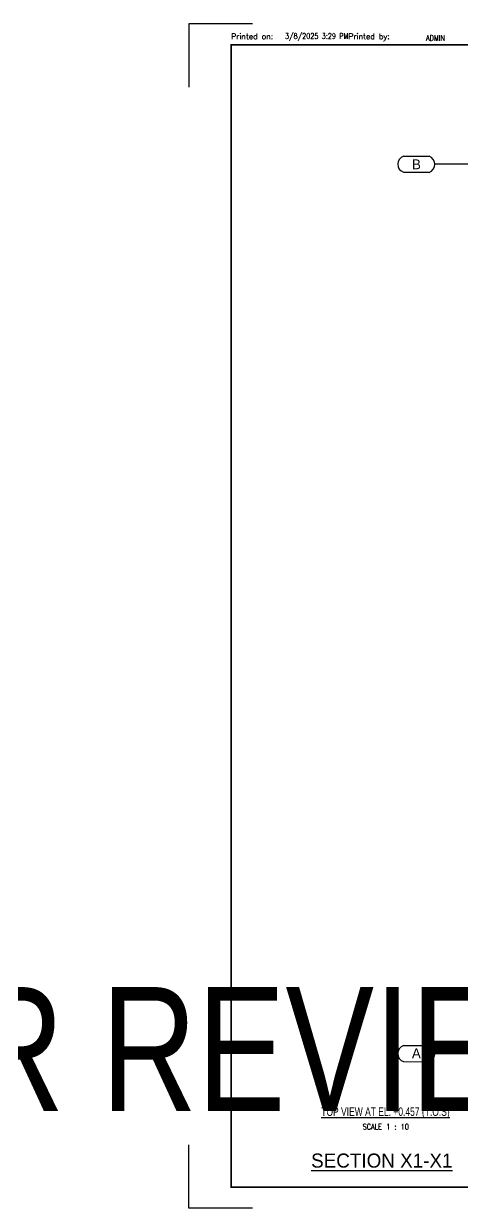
# Model space of a CAD drawing. Header units: millimetres. Extents: x 0 to 16187, y -20471 to 6290.
# Drawn here: x 8700 to 9011, y 5080 to 5921 of the extents above; entities that cross this region are included whole.
import ezdxf
from ezdxf.enums import TextEntityAlignment as Align

# ---------------------------------------------------------------- set-up
doc = ezdxf.new("R2018")
doc.units = ezdxf.units.MM
doc.layers.add('BORDER1', color=3, linetype='Continuous')
doc.layers.add('BORDER2', color=7, linetype='Continuous')
doc.styles.add('MtXpl_txt_shx', font='txt.shx', dxfattribs={"height": 0.2})
doc.styles.add('ROMANC', font='ROMANC', dxfattribs={"height": 5})
doc.styles.add('ROMAND-1', font='ic-romand.shx')
doc.styles.add('ROMANS', font='ROMANS.shx', dxfattribs={"width": 0.8})
doc.styles.add('ROMANT', font='ROMANT', dxfattribs={"height": 4})

# ---------------------------------------------------------------- blocks, each defined once
blk = doc.blocks.new('*U609')
at = {"layer": 'BORDER1', "color": 154, "true_color": 0x1859a9, "const_width": 1}
blk.add_lwpolyline([(1.81, 811), (1144, 811), (1144, 0), (0, 0), (0, 811)], close=True, dxfattribs=at)
at = {"layer": 'BORDER2'}
for points in [[(15, 826), (-30, 826), (-30, 781)], [(15, -15), (-30, -15), (-30, 30)]]:
    blk.add_lwpolyline(points, dxfattribs=at)
at = {"layer": 'BORDER2', "style": 'ROMANS'}
blk.add_text('Printed on:                 Printed by:', height=4, dxfattribs=at).set_placement((0, 815))
at = {"layer": 'BORDER2', "char_height": 4, "attachment_point": 7, "style": 'ROMANS'}
for s, insert in [('3/8/2025 3:29 PM', (38.14, 813.89)), ('ADMIN', (138.14, 813.89))]:
    blk.add_mtext(s, dxfattribs=dict(at, insert=insert))
at = {"layer": 'BORDER2', "flags": 8}
for tag, height, style, p in [('REV-A', 3.24, 'ROMANS', (986.93, 140.25)), ('RE-A', 8.06, 'ROMANT', (1084.63, 7.17))]:
    blk.add_attdef(tag, text='', height=height, dxfattribs=dict(at, style=style)).set_placement(p, align=Align.CENTER)
at = {"layer": 'BORDER2', "style": 'ROMANS', "width": 3.830216}
blk.add_attdef('DATE-A', text='', height=3.24, dxfattribs=at).set_placement((995.51, 140.25), (1008.51, 140.25), align=Align.FIT)
at = {"layer": 'BORDER2'}
for tag, height, style, p in [('DRN-A', 3.24, 'ROMANS', (1018.38, 140.25)), ('CHD-A', 3.24, 'ROMANS', (1032.35, 140.25)), ('APD-A', 3.24, 'ROMANS', (1046.64, 140.25)), ('CONS_CONT_VEND', 4.2, 'ROMANC', (1061.39, 72.83))]:
    blk.add_attdef(tag, text='', height=height, dxfattribs=dict(at, style=style)).set_placement(p, align=Align.CENTER)
at = {"layer": 'BORDER2', "style": 'ROMANS', "width": 0.8}
for tag, p, height in [('1:X', (997.23, 122.55), 3.5), ('LOC', (1042.74, 122.55), 3.5), ('PROJ_NO', (1118.64, 122.55), 3.5), ('CONS_DRG_NO', (1011, 63), 3)]:
    blk.add_attdef(tag, p, '', height=height, dxfattribs=at)
at = {"layer": 'BORDER2', "lineweight": 30, "width": 0.8, "flags": 104}
blk.add_attdef('COMMENTS-A', text='', height=2.2, dxfattribs=at).set_placement((1055.21, 142.07), align=Align.MIDDLE_LEFT)
at = {"layer": 'BORDER2', "style": 'ROMANS', "width": 0.8}
for tag, p in [('PROJECT_TITLE_1', (1061.07, 55.35)), ('PROJECT_TITLE_2', (1061.07, 49.3))]:
    blk.add_attdef(tag, text='', height=3.5, dxfattribs=at).set_placement(p, align=Align.MIDDLE)
at = {"layer": 'BORDER2', "style": 'ROMANT', "width": 0.8}
for tag, p in [('DRG_TITLE_1', (1061.07, 36.31)), ('DRG_TITLE_2', (1061.07, 28.31)), ('DRG_TITLE_3', (1061.07, 20.31))]:
    blk.add_attdef(tag, text='', height=5, dxfattribs=at).set_placement(p, align=Align.CENTER)
at = {"layer": 'BORDER2', "style": 'ROMANT'}
for tag, p in [('AR', (995, 7.17)), ('PA', (1011.74, 7.17)), ('DC', (1028.45, 7.17)), ('TS', (1120.84, 7.17))]:
    blk.add_attdef(tag, p, '', height=8.06, dxfattribs=at)
for tag, p in [('SRNO', (1074.7, 7.17)), ('SH', (1115.8, 7.18))]:
    blk.add_attdef(tag, text='', height=8.06, dxfattribs=at).set_placement(p, align=Align.RIGHT)
at = {"layer": 'BORDER2', "style": 'ROMANS', "flags": 2}
blk.add_attdef('TB_VERSION', text='', height=2, dxfattribs=at).set_placement((1, -1), align=Align.TOP_LEFT)
blk = doc.blocks.new('A$7E931B162A1A269')
at = {"color": 1, "ltscale": 0.2}
blk.add_line((4.15, 11.48), (22.25, 11.39), dxfattribs=at)
at = {"color": 1, "linetype": 'Continuous', "lineweight": 25}
blk.add_line((4.14, 0.09), (22.29, 0.01), dxfattribs=at)
at = {"color": 1}
blk.add_line((131.63, 5.69), (26.39, 5.69), dxfattribs=at)
at = {"color": 1, "ltscale": 0.2}
for centre, radius, start, end in [((5.98, 5.79), 5.98, 107.86898, 252.02455), ((20.4, 5.69), 5.99, 287.96509, 71.9697)]:
    blk.add_arc(centre, radius, start, end, dxfattribs=at)
at = {"color": 1, "linetype": 'Continuous', "lineweight": 25}
blk.add_text('B', height=7, rotation=359.95368, dxfattribs=at).set_placement((10.17, 2.17))
blk = doc.blocks.new('A$7E931B162A31DD')
at = {"color": 1, "ltscale": 0.2}
blk.add_line((4.15, 11.48), (22.25, 11.39), dxfattribs=at)
at = {"color": 1, "linetype": 'Continuous', "lineweight": 25}
blk.add_line((4.14, 0.09), (22.29, 0.01), dxfattribs=at)
at = {"color": 1}
blk.add_line((131.63, 5.69), (26.39, 5.69), dxfattribs=at)
at = {"color": 1, "ltscale": 0.2}
for centre, radius, start, end in [((5.98, 5.79), 5.98, 107.86898, 252.02455), ((20.4, 5.69), 5.99, 287.96509, 71.9697)]:
    blk.add_arc(centre, radius, start, end, dxfattribs=at)
at = {"color": 1, "linetype": 'Continuous', "lineweight": 25}
blk.add_text('A', height=7, rotation=359.95368, dxfattribs=at).set_placement((10.1, 2.5))

msp = doc.modelspace()

# ---------------------------------------------------------------- block references
for name, p in [('A$7E931B162A1A269', (8964.85509, 5815.97206)), ('A$7E931B162A31DD', (8964.85509, 5184.57206))]:
    msp.add_blockref(name, p)
at = {"layer": 'BORDER1'}
ref = msp.add_blockref('*U609', (7097.74721, 5095.49056), dxfattribs=at)
lines = msp.add_mtext('\\W0.80000;ISSUED FOR REVIEW\\P', dxfattribs={"layer": 'BORDER2', "insert": (8152.95718, 5237.56499), "char_height": 88, "attachment_point": 1})
ref.add_attrib('COMMENTS-A', '', (8152.95718, 5237.56499), dxfattribs={"flags": 104}).embed_mtext(lines)
msp.add_blockref('*U609', (8846.73852, 5095.49056), dxfattribs=at)

# ---------------------------------------------------------------- texts
at = {"color": 7, "linetype": 'Continuous', "style": 'ROMAND-1', "width": 0.75}
msp.add_text('%%UTOP VIEW AT EL. +0.457 (T.O.S)', height=6, dxfattribs=at).set_placement((8956.17848, 5149.10426), align=Align.MIDDLE_CENTER)
at = {"color": 7, "lineweight": 25, "style": 'MtXpl_txt_shx', "width": 0.6875}
msp.add_text('SCALE 1 : 10', height=4, dxfattribs=at).set_placement((8956.40032, 5138.38244), align=Align.MIDDLE_CENTER)
at = {"color": 7, "style": 'ROMAND-1'}
msp.add_text('%%USECTION X1-X1', height=10, dxfattribs=at).set_placement((8903.40824, 5109.38482))

doc.saveas('drawing.dxf')
